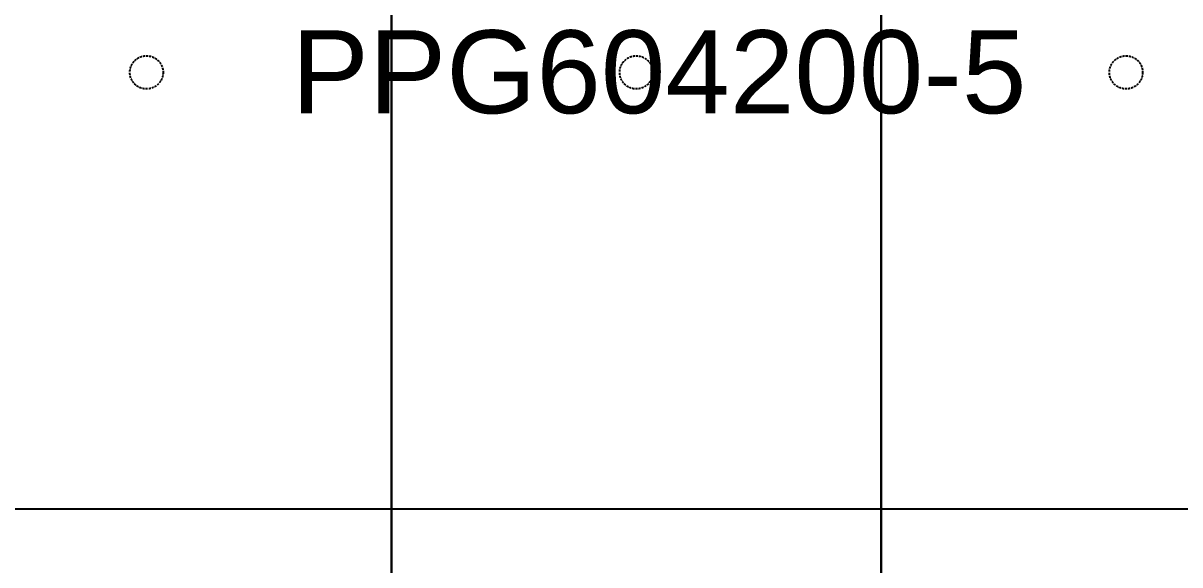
# Model space of a CAD drawing. Header units: millimetres. Extents: x 1478096 to 1808313, y 619971 to 762366.
# Drawn here: x 1526683 to 1529470, y 676959 to 678265 of the extents above; entities that cross this region are included whole.
import ezdxf

# ---------------------------------------------------------------- set-up
doc = ezdxf.new("R2010")
doc.units = ezdxf.units.MM
doc.header["$LTSCALE"] = 10
doc.linetypes.add('DASHED', pattern=[0.75, 0.5, -0.25])
for name, color, linetype in [('COSTAN-CAM-TECHOS', 1, 'DASHED'), ('COSTAN-CAM-TECHOS NOMENCLATURAS', 7, 'Continuous'), ('COSTAN-CAM-TECHOS-60', 1, 'Continuous')]:
    doc.layers.add(name, color=color, linetype=linetype)
doc.layers.add('DC-SUP- UTILES', color=2, linetype='Continuous', plot=False)
doc.styles.add('costan', font='arial.ttf')

# ---------------------------------------------------------------- blocks, each defined once
blk = doc.blocks.new('COSTAN-CAM-PANEL-TECHO')
blk.add_lwpolyline([(0, 0), (1, 0), (1, 1), (0, 1)], close=True)

msp = doc.modelspace()

# ---------------------------------------------------------------- linework, layer by layer
at = {"layer": 'COSTAN-CAM-TECHOS'}
for centre in [(1526980.035, 678146.048), (1528160.035, 678146.048), (1529340.035, 678146.048)]:
    msp.add_circle(centre, 40, dxfattribs=at)
at = {"layer": 'DC-SUP- UTILES'}
msp.add_lwpolyline([(1530978.332, 677093.502), (1523038.694, 677093.502), (1523038.694, 701428.551), (1530978.332, 701428.551)], close=True, dxfattribs=at)

# ---------------------------------------------------------------- block references
at = {"layer": 'COSTAN-CAM-TECHOS-60', "xscale": 1180, "yscale": 4200}
for p in [(1526390.035, 676046.048), (1527570.035, 676046.048), (1528750.035, 676046.048)]:
    msp.add_blockref('COSTAN-CAM-PANEL-TECHO', p, dxfattribs=at)

# ---------------------------------------------------------------- texts
at = {"layer": 'COSTAN-CAM-TECHOS NOMENCLATURAS', "insert": (1528214.782, 678146.048), "char_height": 200, "attachment_point": 5, "style": 'costan'}
msp.add_mtext('PPG604200-5', dxfattribs=at)

doc.saveas('drawing.dxf')
